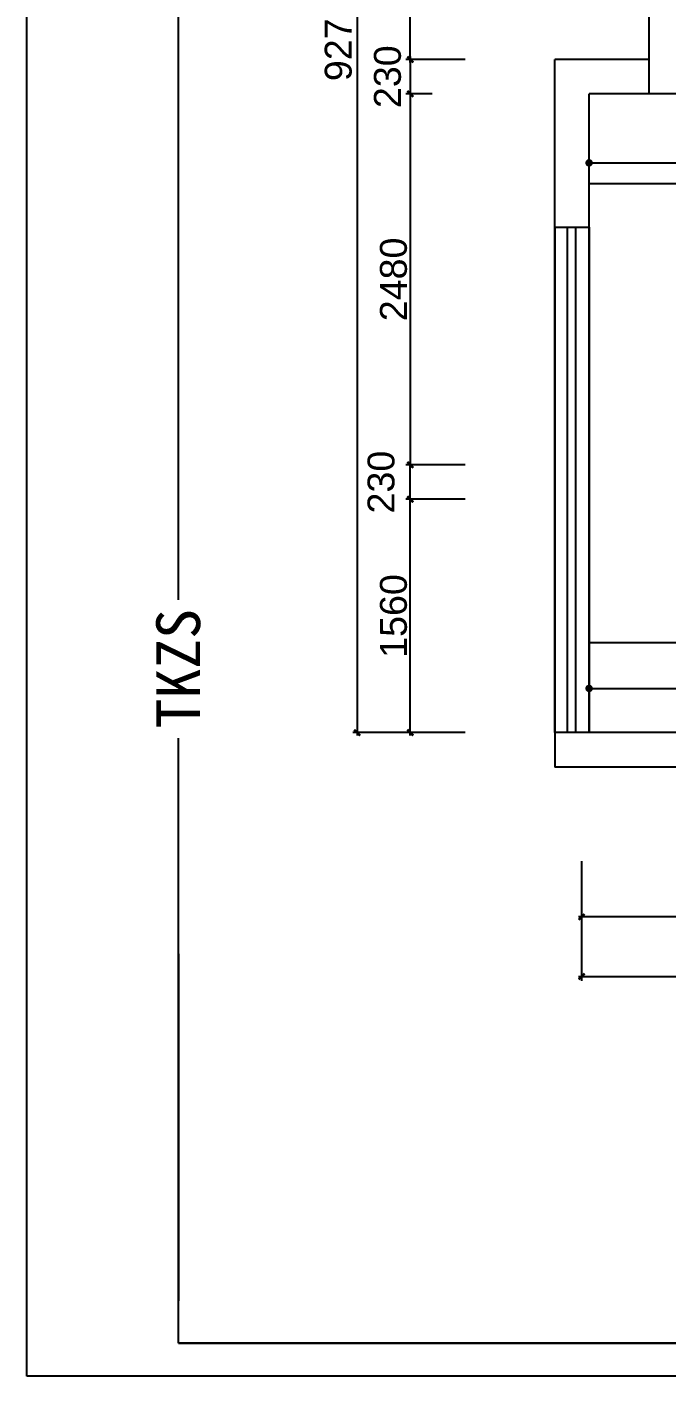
# Model space of a CAD drawing. Header units: millimetres. Extents: x 2919 to 27402, y 1359 to 40342.
# Drawn here: x 2919 to 7196, y 23410 to 32428 of the extents above; entities that cross this region are included whole.
import ezdxf

# ---------------------------------------------------------------- set-up
doc = ezdxf.new("R2010")
doc.units = ezdxf.units.MM
for name, color, linetype in [('1', 1, 'Continuous'), ('DIM', 1, 'Continuous'), ('FF-FURN', 51, 'Continuous')]:
    doc.layers.add(name, color=color, linetype=linetype)
doc.layers.add('填充', color=250, linetype='Continuous', lineweight=30)
doc.styles.get("Standard").update_dxf_attribs({"font": 'arial.ttf'})
doc.styles.add('黑体', font='simhei.ttf', dxfattribs={"width": 0.8})
doc.dimstyles.new('小汪专用平面标注', dxfattribs={"dimtxt": 150, "dimasz": 50, "dimexe": 100, "dimexo": 0, "dimgap": 50, "dimtad": 1, "dimdec": 0, "dimtxsty": '黑体', "dimblk": 'DOT', "dimcen": 50, "dimdle": 100, "dimclrd": 44, "dimclre": 44, "dimclrt": 51, "dimadec": 0, "dimazin": 0, "dimtfac": 1, "dimtdec": 0, "dimtmove": 1, "dimatfit": 3, "dimldrblk": 'DOT', "dimfxl": 0, "dimlwd": -1, "dimarcsym": 0})
doc.dimstyles.new('爱', dxfattribs={"dimtxt": 180, "dimasz": 40, "dimexe": 30, "dimexo": 30, "dimgap": 20, "dimtad": 1, "dimdec": 0, "dimdsep": 46, "dimtxsty": 'Standard', "dimblk": 'ARCHTICK', "dimcen": 2.5, "dimdle": 20, "dimclrd": 3, "dimclre": 3, "dimclrt": 3, "dimadec": 0, "dimazin": 0, "dimtfac": 1, "dimtdec": 0, "dimtmove": 2, "dimatfit": 3, "dimldrblk": 'OPEN90', "dimfxl": 0, "dimarcsym": 0})

# ---------------------------------------------------------------- blocks, each defined once
blk = doc.blocks.new('4a78gf4t8h7y4u874i78478o478op[pp[[p[[')
at = {"layer": 'DIM', "color": 152, "linetype": 'ByBlock'}
for p, q in [((0, -201.46), (0, 0)), ((17.39, -201.46), (17.39, -2.51)), ((0, -290.47), (0, -201.46)), ((17.39, -286.68), (17.39, -217.33)), ((17.39, -286.68), (96.27, -286.68)), ((96.27, -286.68), (17.39, -286.68)), ((420, -290.47), (0, -290.47))]:
    blk.add_line(p, q, dxfattribs=at)
at = {"layer": 'DIM', "color": 152}
blk.add_line((17.39, -242.04), (17.39, -281.86), dxfattribs=at)
at = {"layer": 'DIM', "color": 152, "lineweight": -3, "style": '黑体'}
blk.add_text('TKZS', height=5.04, rotation=90, dxfattribs=at).set_placement((19.88, -216.21))
blk = doc.blocks.new('sghdj')
at = {"layer": 'FF-FURN'}
for p, q in [((95703.3, -4707.4), (90653.3, -4707.4)), ((95933.3, -7777.4), (90653.3, -7777.4))]:
    blk.add_line(p, q, dxfattribs=at)
blk = doc.blocks.new('_ArchTick')
at = {"color": 0, "linetype": 'ByBlock', "const_width": 0.4}
blk.add_lwpolyline([(-0.5, -0.5), (0.5, 0.5)], dxfattribs=at)
blk = doc.blocks.new('*D79')
at = {"color": 3, "lineweight": -2, "ltscale": 100, "transparency": 16777216}
for p, q in [((90603.3, -25932.6), (90603.3, -26334.6)), ((95703.3, -25962.6), (95703.3, -26334.6)), ((95723.3, -26304.6), (90583.3, -26304.6))]:
    blk.add_line(p, q, dxfattribs=at)
at = {"layer": 'Defpoints', "color": 0, "ltscale": 100, "transparency": 16777216}
for p in [(90603.3, -25902.6), (95703.3, -25932.6), (90603.3, -26304.6)]:
    blk.add_point(p, dxfattribs=at)
at = {"color": 3, "lineweight": -2, "ltscale": 100, "transparency": 16777216, "xscale": 40, "yscale": 40, "zscale": 40, "rotation": 180}
blk.add_blockref('_ArchTick', (90603.3, -26304.6), dxfattribs=at)
at = {"color": 3, "lineweight": -2, "ltscale": 100, "transparency": 16777216, "xscale": 40, "yscale": 40, "zscale": 40}
blk.add_blockref('_ArchTick', (95703.3, -26304.6), dxfattribs=at)
at = {"color": 3, "ltscale": 100, "transparency": 16777216, "insert": (93153.3, -26192.7), "char_height": 180, "attachment_point": 5}
blk.add_mtext('5100', dxfattribs=at)
blk = doc.blocks.new('_Open90')
at = {"color": 0, "linetype": 'ByBlock', "lineweight": -2}
for p, q in [((0, 0), (-1, 0)), ((-0.5, 0.5), (0, 0)), ((0, 0), (-0.5, -0.5))]:
    blk.add_line(p, q, dxfattribs=at)
blk = doc.blocks.new('*D80')
at = {"color": 3, "lineweight": -2, "ltscale": 100, "transparency": 16777216}
for p, q in [((90603.3, -25932.6), (90603.3, -26732.6)), ((105533.3, -25932.6), (105533.3, -26732.6)), ((90583.3, -26702.6), (97718.4, -26702.6)), ((105553.3, -26702.6), (98418.2, -26702.6))]:
    blk.add_line(p, q, dxfattribs=at)
at = {"layer": 'Defpoints', "color": 0, "ltscale": 100, "transparency": 16777216}
for p in [(90603.3, -25902.6), (105533.3, -25902.6), (105533.3, -26702.6)]:
    blk.add_point(p, dxfattribs=at)
at = {"color": 3, "lineweight": -2, "ltscale": 100, "transparency": 16777216, "xscale": 40, "yscale": 40, "zscale": 40, "rotation": 180}
blk.add_blockref('_ArchTick', (90603.3, -26702.6), dxfattribs=at)
at = {"color": 3, "lineweight": -2, "ltscale": 100, "transparency": 16777216, "xscale": 40, "yscale": 40, "zscale": 40}
blk.add_blockref('_ArchTick', (105533.3, -26702.6), dxfattribs=at)
at = {"color": 3, "ltscale": 100, "transparency": 16777216, "insert": (98068.3, -26733.9), "char_height": 180, "attachment_point": 5}
blk.add_mtext('14930', dxfattribs=at)
blk = doc.blocks.new('*D96')
at = {"color": 3, "lineweight": -2, "ltscale": 100, "transparency": 16777216}
for p, q in [((89823.3, -23512.6), (89426.9, -23512.6)), ((89456.9, -25092.6), (89456.9, -23492.6)), ((89823.3, -25072.6), (89426.9, -25072.6))]:
    blk.add_line(p, q, dxfattribs=at)
at = {"layer": 'Defpoints', "color": 0, "ltscale": 100, "transparency": 16777216}
for p in [(89456.9, -23512.6), (89853.3, -23512.6), (89853.3, -25072.6)]:
    blk.add_point(p, dxfattribs=at)
at = {"color": 3, "lineweight": -2, "ltscale": 100, "transparency": 16777216, "xscale": 40, "yscale": 40, "zscale": 40}
for p, rotation in [((89456.9, -23512.6), 90), ((89456.9, -25072.6), 270)]:
    blk.add_blockref('_ArchTick', p, dxfattribs=dict(at, rotation=rotation))
at = {"color": 3, "ltscale": 100, "transparency": 16777216, "insert": (89345, -24292.6), "char_height": 180, "attachment_point": 5, "rotation": 90}
blk.add_mtext('1560', dxfattribs=at)
blk = doc.blocks.new('*D97')
at = {"color": 3, "lineweight": -2, "ltscale": 100, "transparency": 16777216}
for p, q in [((89456.9, -23532.6), (89456.9, -23262.6)), ((89823.3, -23282.6), (89426.9, -23282.6)), ((89823.3, -23512.6), (89426.9, -23512.6))]:
    blk.add_line(p, q, dxfattribs=at)
at = {"layer": 'Defpoints', "color": 0, "ltscale": 100, "transparency": 16777216}
for p in [(89456.9, -23282.6), (89853.3, -23282.6), (89853.3, -23512.6)]:
    blk.add_point(p, dxfattribs=at)
at = {"color": 3, "lineweight": -2, "ltscale": 100, "transparency": 16777216, "xscale": 40, "yscale": 40, "zscale": 40}
for p, rotation in [((89456.9, -23282.6), 90), ((89456.9, -23512.6), 270)]:
    blk.add_blockref('_ArchTick', p, dxfattribs=dict(at, rotation=rotation))
at = {"color": 3, "ltscale": 100, "transparency": 16777216, "insert": (89262, -23397.6), "char_height": 180, "attachment_point": 5, "rotation": 90}
blk.add_mtext('230', dxfattribs=at)
blk = doc.blocks.new('*D98')
at = {"color": 3, "lineweight": -2, "ltscale": 100, "transparency": 16777216}
for p, q in [((89823.3, -15802.6), (89426.9, -15802.6)), ((89456.9, -20592.6), (89456.9, -15782.6)), ((89823.3, -20572.6), (89426.9, -20572.6))]:
    blk.add_line(p, q, dxfattribs=at)
at = {"layer": 'Defpoints', "color": 0, "ltscale": 100, "transparency": 16777216}
for p in [(89456.9, -15802.6), (89853.3, -15802.6), (89853.3, -20572.6)]:
    blk.add_point(p, dxfattribs=at)
at = {"color": 3, "lineweight": -2, "ltscale": 100, "transparency": 16777216, "xscale": 40, "yscale": 40, "zscale": 40}
for p, rotation in [((89456.9, -15802.6), 90), ((89456.9, -20572.6), 270)]:
    blk.add_blockref('_ArchTick', p, dxfattribs=dict(at, rotation=rotation))
at = {"color": 3, "ltscale": 100, "transparency": 16777216, "insert": (89345, -18187.6), "char_height": 180, "attachment_point": 5, "rotation": 90}
blk.add_mtext('4770', dxfattribs=at)
blk = doc.blocks.new('*D99')
at = {"color": 3, "lineweight": -2, "ltscale": 100, "transparency": 16777216}
for p, q in [((89823.3, -15802.6), (89071.2, -15802.6)), ((89101.2, -15782.6), (89101.2, -25092.6)), ((89823.3, -25072.6), (89071.2, -25072.6))]:
    blk.add_line(p, q, dxfattribs=at)
at = {"layer": 'Defpoints', "color": 0, "ltscale": 100, "transparency": 16777216}
for p in [(89853.3, -15802.6), (89101.2, -25072.6), (89853.3, -25072.6)]:
    blk.add_point(p, dxfattribs=at)
at = {"color": 3, "lineweight": -2, "ltscale": 100, "transparency": 16777216, "xscale": 40, "yscale": 40, "zscale": 40}
for p, rotation in [((89101.2, -15802.6), 90), ((89101.2, -25072.6), 270)]:
    blk.add_blockref('_ArchTick', p, dxfattribs=dict(at, rotation=rotation))
at = {"color": 3, "ltscale": 100, "transparency": 16777216, "insert": (88975.6, -20437.6), "char_height": 180, "attachment_point": 5, "rotation": 90}
blk.add_mtext('9270', dxfattribs=at)
blk = doc.blocks.new('*D100')
at = {"color": 3, "lineweight": -2, "ltscale": 100, "transparency": 16777216}
for p, q in [((89456.9, -20552.6), (89456.9, -20822.6)), ((89603.3, -20572.6), (89426.9, -20572.6)), ((89603.3, -20802.6), (89426.9, -20802.6))]:
    blk.add_line(p, q, dxfattribs=at)
at = {"layer": 'Defpoints', "color": 0, "ltscale": 100, "transparency": 16777216}
for p in [(89633.3, -20572.6), (89456.9, -20802.6), (89633.3, -20802.6)]:
    blk.add_point(p, dxfattribs=at)
at = {"color": 3, "lineweight": -2, "ltscale": 100, "transparency": 16777216, "xscale": 40, "yscale": 40, "zscale": 40}
for p, rotation in [((89456.9, -20572.6), 90), ((89456.9, -20802.6), 270)]:
    blk.add_blockref('_ArchTick', p, dxfattribs=dict(at, rotation=rotation))
at = {"color": 3, "ltscale": 100, "transparency": 16777216, "insert": (89304.9, -20687.6), "char_height": 180, "attachment_point": 5, "rotation": 90}
blk.add_mtext('230', dxfattribs=at)
blk = doc.blocks.new('*D101')
at = {"color": 3, "lineweight": -2, "ltscale": 100, "transparency": 16777216}
for p, q in [((89603.3, -20802.6), (89426.9, -20802.6)), ((89456.9, -20782.6), (89456.9, -23302.6)), ((89603.3, -23282.6), (89426.9, -23282.6))]:
    blk.add_line(p, q, dxfattribs=at)
at = {"layer": 'Defpoints', "color": 0, "ltscale": 100, "transparency": 16777216}
for p in [(89633.3, -20802.6), (89456.9, -23282.6), (89633.3, -23282.6)]:
    blk.add_point(p, dxfattribs=at)
at = {"color": 3, "lineweight": -2, "ltscale": 100, "transparency": 16777216, "xscale": 40, "yscale": 40, "zscale": 40}
for p, rotation in [((89456.9, -20802.6), 90), ((89456.9, -23282.6), 270)]:
    blk.add_blockref('_ArchTick', p, dxfattribs=dict(at, rotation=rotation))
at = {"color": 3, "ltscale": 100, "transparency": 16777216, "insert": (89345, -22042.6), "char_height": 180, "attachment_point": 5, "rotation": 90}
blk.add_mtext('2480', dxfattribs=at)
blk = doc.blocks.new('_Dot')
at = {"color": 0, "linetype": 'ByBlock', "lineweight": -2}
blk.add_line((-0.5, 0), (-1, 0), dxfattribs=at)
at = {"color": 0, "linetype": 'ByBlock', "const_width": 0.5}
blk.add_lwpolyline([(-0.25, 0, 1), (0.25, 0, 1)], format="xyb", close=True, dxfattribs=at)
blk = doc.blocks.new('*D115')
at = {"color": 44, "lineweight": -2, "transparency": 16777216}
for p, q in [((6680.8, 31380.4), (6680.8, 31619.4)), ((11730.8, 31380.4), (11730.8, 31619.4))]:
    blk.add_line(p, q, dxfattribs=at)
at = {"color": 44, "transparency": 16777216}
blk.add_line((6730.8, 31519.4), (11680.8, 31519.4), dxfattribs=at)
at = {"layer": 'Defpoints', "color": 0, "transparency": 16777216}
for p in [(11730.8, 31519.4), (6680.8, 31380.4), (11730.8, 31380.4)]:
    blk.add_point(p, dxfattribs=at)
at = {"color": 44, "transparency": 16777216, "xscale": 50, "yscale": 50, "zscale": 50, "rotation": 180}
blk.add_blockref('_Dot', (6680.8, 31519.4), dxfattribs=at)
at = {"color": 44, "transparency": 16777216, "xscale": 50, "yscale": 50, "zscale": 50}
blk.add_blockref('_Dot', (11730.8, 31519.4), dxfattribs=at)
at = {"color": 51, "transparency": 16777216, "insert": (9205.8, 31645.3), "char_height": 150, "attachment_point": 5, "style": '黑体', "bg_fill": 3, "box_fill_scale": 1.1, "bg_fill_color": 256, "bg_fill_true_color": 13158600, "bg_fill_transparency": 0}
blk.add_mtext('5050', dxfattribs=at)
blk = doc.blocks.new('*D116')
at = {"color": 44, "lineweight": -2, "transparency": 16777216}
for p, q in [((6680.8, 28310.4), (6680.8, 27906.3)), ((11730.8, 28310.4), (11730.8, 27906.3))]:
    blk.add_line(p, q, dxfattribs=at)
at = {"color": 44, "transparency": 16777216}
blk.add_line((6730.8, 28006.3), (11680.8, 28006.3), dxfattribs=at)
at = {"layer": 'Defpoints', "color": 0, "transparency": 16777216}
for p in [(6680.8, 28310.4), (11730.8, 28310.4), (11730.8, 28006.3)]:
    blk.add_point(p, dxfattribs=at)
at = {"color": 44, "transparency": 16777216, "xscale": 50, "yscale": 50, "zscale": 50, "rotation": 180}
blk.add_blockref('_Dot', (6680.8, 28006.3), dxfattribs=at)
at = {"color": 44, "transparency": 16777216, "xscale": 50, "yscale": 50, "zscale": 50}
blk.add_blockref('_Dot', (11730.8, 28006.3), dxfattribs=at)
at = {"color": 51, "transparency": 16777216, "insert": (9205.8, 28132.2), "char_height": 150, "attachment_point": 5, "style": '黑体', "bg_fill": 3, "box_fill_scale": 1.1, "bg_fill_color": 256, "bg_fill_true_color": 13158600, "bg_fill_transparency": 0}
blk.add_mtext('5050', dxfattribs=at)
blk = doc.blocks.new('sthdyj')
at = {"ltscale": 100}
for p, q in [((91053.3, -20222.6), (91053.3, -20802.6)), ((91053.3, -20572.6), (90423.3, -20572.6)), ((90423.3, -21692.6), (90423.3, -20572.6)), ((91053.3, -20802.6), (90653.3, -20802.6)), ((90653.3, -21722.6), (90653.3, -20802.6)), ((93643.3, -20802.6), (91053.3, -20802.6)), ((90423.3, -21692.6), (90653.3, -21692.6)), ((97453.3, -25072.6), (90423.3, -25072.6)), ((90423.3, -25072.6), (90423.3, -25302.6)), ((97683.3, -25302.6), (90423.3, -25302.6))]:
    blk.add_line(p, q, dxfattribs=at)
at = {"layer": '1', "ltscale": 100}
for p, q in [((90506.7, -21692.6), (90506.7, -25072.6)), ((90563.4, -21692.6), (90563.4, -25072.6))]:
    blk.add_line(p, q, dxfattribs=at)
at = {"layer": '填充', "ltscale": 100}
for p, q in [((90423.3, -21692.6), (90423.3, -25072.6)), ((90653.3, -21692.6), (90653.3, -25072.6))]:
    blk.add_line(p, q, dxfattribs=at)
at = {"color": 3, "ltscale": 100}
for base, p1, p2, angle, picture, middle in [((89101.2, -25072.6), (89853.3, -15802.6), (89853.3, -25072.6), 90, '*D99', (88975.6, -20437.6)), ((89456.9, -23282.6), (89853.3, -23512.6), (89853.3, -23282.6), 270, '*D97', (89262, -23397.6)), ((105533.3, -26702.6), (90603.3, -25902.6), (105533.3, -25902.6), 180, '*D80', (98068.3, -26733.9))]:
    dim = blk.add_linear_dim(base=base, p1=p1, p2=p2, angle=angle, dimstyle='爱', dxfattribs=at)
    dim.commit()
    dim.dimension.update_dxf_attribs({"geometry": picture, "text_midpoint": middle, "dimtype": 128})
for base, p1, p2, angle, picture, middle in [((89456.9, -15802.6), (89853.3, -20572.6), (89853.3, -15802.6), 270, '*D98', (89345, -18187.6)), ((89456.9, -23512.6), (89853.3, -25072.6), (89853.3, -23512.6), 270, '*D96', (89345, -24292.6)), ((90603.3, -26304.6), (95703.3, -25932.6), (90603.3, -25902.6), 180, '*D79', (93153.3, -26192.7))]:
    dim = blk.add_linear_dim(base=base, p1=p1, p2=p2, angle=angle, dimstyle='爱', dxfattribs=at)
    dim.commit()
    dim.dimension.update_dxf_attribs({"geometry": picture, "text_midpoint": middle})
for p1, p2, picture, middle in [((89633.3, -20572.6), (89633.3, -20802.6), '*D100', (89304.9, -20687.6)), ((89633.3, -20802.6), (89633.3, -23282.6), '*D101', (89345, -22042.6))]:
    dim = blk.add_aligned_dim(p1=p1, p2=p2, distance=-176.4, dimstyle='爱', dxfattribs=at)
    dim.commit()
    dim.dimension.update_dxf_attribs({"geometry": picture, "text_midpoint": middle})

msp = doc.modelspace()

# ---------------------------------------------------------------- block references
at = {"color": 6}
for name, p in [('sthdyj', (-83972.5, 52783)), ('sghdj', (-83972.5, 36087.8))]:
    msp.add_blockref(name, p, dxfattribs=at)
at = {"layer": 'DIM', "xscale": 58.29279913964817, "yscale": 58.29279913964817, "zscale": 58.29279913964817}
msp.add_blockref('4a78gf4t8h7y4u874i78478o478op[pp[[p[[', (2918.9, 40341.7), dxfattribs=at)

# ---------------------------------------------------------------- next in the draw order: dimensions: what is measured, and where the dimension line sits
at = {"color": 250}
for base, p1, p2, picture, middle in [((11730.8, 31519.4), (6680.8, 31380.4), (11730.8, 31380.4), '*D115', (9205.8, 31645.3)), ((11730.8, 28006.3), (6680.8, 28310.4), (11730.8, 28310.4), '*D116', (9205.8, 28132.2))]:
    dim = msp.add_linear_dim(base=base, p1=p1, p2=p2, dimstyle='小汪专用平面标注', dxfattribs=at)
    dim.commit()
    dim.dimension.update_dxf_attribs({"geometry": picture, "text_midpoint": middle})

doc.saveas('drawing.dxf')
